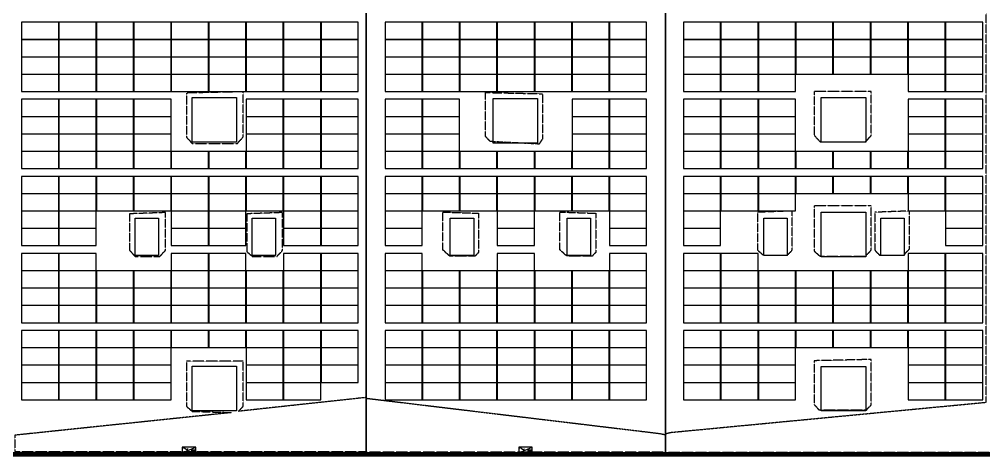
# Model space of a CAD drawing. Header units: metres. Extents: x -330863 to 383137, y -246038 to 314990.
# Drawn here: x -436 to 61404, y -129653 to -101843 of the extents above; entities that cross this region are included whole.
import ezdxf

# ---------------------------------------------------------------- set-up
doc = ezdxf.new("R2010")
doc.units = ezdxf.units.M
doc.linetypes.add('DASHED', pattern=[1.524, 1.27, -0.254])
doc.linetypes.add('HIDDEN', pattern=[0.375, 0.25, -0.125])
for name, color, linetype in [('-建筑轮廓线', 7, 'Continuous'), ('GREEN', 85, 'Continuous'), ('单元区域外轮廓', 7, 'ByLayer'), ('屋脊线', 7, 'ByLayer'), ('组件', 7, 'ByLayer'), ('逆变器', 7, 'ByLayer'), ('阴影', 8, 'DASHED'), ('障碍物', 7, 'ByLayer')]:
    doc.layers.add(name, color=color, linetype=linetype)
doc.layers.add('X消防车道', color=6, linetype='HIDDEN', lineweight=18)

# ---------------------------------------------------------------- blocks, each defined once
blk = doc.blocks.new('*U0')
at = {"layer": '单元区域外轮廓', "color": 2}
for points in [[(-82800, -129651, 10100), (65100, -129651, 10100), (65100, -145849, 10100), (-82800, -145849, 10100)], [(-82800, -129651, 10700), (65100, -129651, 10700), (65100, -145849, 10700), (-82800, -145849, 10700)]]:
    blk.add_polyline3d(points, close=True, dxfattribs=at)
at = {"flags": 1}
for tag in ['unit_id', 'unit_name', 'parapet_height', 'ground_elevation', 'is_enable_parapet']:
    blk.add_attdef(tag, (0, 0), '', height=2.5, dxfattribs=at)
blk = doc.blocks.new('*U5')
at = {"layer": '单元区域外轮廓', "color": 2}
for points in [[(-88500, 145849, 10100), (88500, 145849, 10100), (88500, -93851, 10100), (64900, -93851, 10100), (64901, -129651, 10100), (-82500, -129651, 10100), (-82500, -112951, 10100), (-88500, -112951, 10100), (-88500, 145849, 10100)], [(-88500, 145849, 10600), (88500, 145849, 10600), (88500, -93851, 10600), (64900, -93851, 10600), (64901, -129651, 10600), (-82500, -129651, 10600), (-82500, -112951, 10600), (-88500, -112951, 10600), (-88500, 145849, 10600)]]:
    blk.add_polyline3d(points, close=True, dxfattribs=at)
at = {"flags": 1}
for tag in ['unit_id', 'unit_name', 'parapet_height', 'ground_elevation', 'is_enable_parapet']:
    blk.add_attdef(tag, (0, 0), '', height=2.5, dxfattribs=at)
blk = doc.blocks.new('*U6')
at = {"layer": '屋脊线', "color": 30}
for p, q in [((21804, -129651, 8900), (21800, 145849, 8900)), ((41004, -129651, 10100), (41000, 145849, 10100)), ((-796, -129651, 10100), (21804, -129651, 8900)), ((21804, -129651, 8900), (41004, -129651, 10100)), ((41004, -129651, 10100), (64901, -129651, 8900))]:
    blk.add_line(p, q, dxfattribs=at)
at = {"flags": 1}
for tag in ['unit_id', 'unit_name']:
    blk.add_attdef(tag, (0, 0), '', height=2.5, dxfattribs=at)
blk = doc.blocks.new('*U32', base_point=(43.5, 18.1))
at = {"color": 0}
for p, q in [((0, 0), (87, 36.1)), ((56.7, 18.2), (81.7, 18.2)), ((56.7, 9.6), (81.7, 9.6))]:
    blk.add_line(p, q, dxfattribs=at)
blk.add_lwpolyline([(0, 0), (87, 0), (87, 36.1), (0, 36.1)], close=True, dxfattribs=at)
blk.add_lwpolyline([(4.7, 27, -0.6815), (15.8, 30.2), (25.5, 23.7, 0.6815), (36.6, 27)], format="xyb", dxfattribs=at)
blk = doc.blocks.new('*U39', base_point=(43.5, 18.1))
at = {"color": 0}
for p, q in [((0, 0), (87, 36.1)), ((56.7, 18.2), (81.7, 18.2)), ((56.7, 9.6), (81.7, 9.6))]:
    blk.add_line(p, q, dxfattribs=at)
blk.add_lwpolyline([(0, 0), (87, 0), (87, 36.1), (0, 36.1)], close=True, dxfattribs=at)
blk.add_lwpolyline([(4.7, 27, -0.6815), (15.8, 30.2), (25.5, 23.7, 0.6815), (36.6, 27)], format="xyb", dxfattribs=at)
blk = doc.blocks.new('*U218')
at = {"layer": '障碍物', "color": 1}
blk.add_polyline3d([(7000, -114601, 10), (8500, -114601, 10), (8500, -117001, 10), (7000, -117001, 10)], close=True, dxfattribs=at)
at = {"flags": 1}
for tag in ['height', 'shape']:
    blk.add_attdef(tag, (0, 0), '', height=2.5, dxfattribs=at)
blk = doc.blocks.new('*U219')
at = {"layer": '障碍物', "color": 1}
blk.add_polyline3d([(14500, -114601, 10), (16000, -114601, 10), (16000, -117001, 10), (14500, -117001, 10)], close=True, dxfattribs=at)
at = {"flags": 1}
for tag in ['height', 'shape']:
    blk.add_attdef(tag, (0, 0), '', height=2.5, dxfattribs=at)
blk = doc.blocks.new('*U243')
at = {"layer": '障碍物', "color": 1}
blk.add_polyline3d([(10640, -106868, 10), (13500, -106868, 10), (13500, -109729, 10), (10640, -109729, 10)], close=True, dxfattribs=at)
at = {"flags": 1}
for tag in ['height', 'shape']:
    blk.add_attdef(tag, (0, 0), '', height=2.5, dxfattribs=at)
blk = doc.blocks.new('*U244')
at = {"layer": '障碍物', "color": 1}
blk.add_polyline3d([(10640, -124108, 10), (13500, -124108, 10), (13500, -126969, 10), (10640, -126969, 10)], close=True, dxfattribs=at)
at = {"flags": 1}
for tag in ['height', 'shape']:
    blk.add_attdef(tag, (0, 0), '', height=2.5, dxfattribs=at)
blk = doc.blocks.new('*U276')
at = {"layer": '障碍物', "color": 1}
blk.add_polyline3d([(27200, -114601, 10), (28700, -114601, 10), (28700, -117001, 10), (27200, -117001, 10)], close=True, dxfattribs=at)
at = {"flags": 1}
for tag in ['height', 'shape']:
    blk.add_attdef(tag, (0, 0), '', height=2.5, dxfattribs=at)
blk = doc.blocks.new('*U277')
at = {"layer": '障碍物', "color": 1}
blk.add_polyline3d([(34700, -114601, 10), (36200, -114601, 10), (36200, -117001, 10), (34700, -117001, 10)], close=True, dxfattribs=at)
at = {"flags": 1}
for tag in ['height', 'shape']:
    blk.add_attdef(tag, (0, 0), '', height=2.5, dxfattribs=at)
blk = doc.blocks.new('*U285')
at = {"layer": '障碍物', "color": 1}
blk.add_polyline3d([(29941, -106921, 10), (32802, -106921, 10), (32802, -109782, 10), (29941, -109782, 10)], close=True, dxfattribs=at)
at = {"flags": 1}
for tag in ['height', 'shape']:
    blk.add_attdef(tag, (0, 0), '', height=2.5, dxfattribs=at)
blk = doc.blocks.new('*U324')
at = {"layer": '障碍物', "color": 1}
blk.add_polyline3d([(47300, -114601, 10), (48800, -114601, 10), (48800, -117001, 10), (47300, -117001, 10)], close=True, dxfattribs=at)
at = {"flags": 1}
for tag in ['height', 'shape']:
    blk.add_attdef(tag, (0, 0), '', height=2.5, dxfattribs=at)
blk = doc.blocks.new('*U325')
at = {"layer": '障碍物', "color": 1}
blk.add_polyline3d([(54800, -114601, 10), (56300, -114601, 10), (56300, -117001, 10), (54800, -117001, 10)], close=True, dxfattribs=at)
at = {"flags": 1}
for tag in ['height', 'shape']:
    blk.add_attdef(tag, (0, 0), '', height=2.5, dxfattribs=at)
blk = doc.blocks.new('*U335')
at = {"layer": '障碍物', "color": 1}
blk.add_polyline3d([(50990, -106871, 10), (53850, -106871, 10), (53850, -109732, 10), (50990, -109732, 10)], close=True, dxfattribs=at)
at = {"flags": 1}
for tag in ['height', 'shape']:
    blk.add_attdef(tag, (0, 0), '', height=2.5, dxfattribs=at)
blk = doc.blocks.new('*U336')
at = {"layer": '障碍物', "color": 1}
blk.add_polyline3d([(50990, -114221, 10), (53850, -114221, 10), (53850, -117082, 10), (50990, -117082, 10)], close=True, dxfattribs=at)
at = {"flags": 1}
for tag in ['height', 'shape']:
    blk.add_attdef(tag, (0, 0), '', height=2.5, dxfattribs=at)
blk = doc.blocks.new('*U337')
at = {"layer": '障碍物', "color": 1}
blk.add_polyline3d([(50990, -124111, 10), (53850, -124111, 10), (53850, -126972, 10), (50990, -126972, 10)], close=True, dxfattribs=at)
at = {"flags": 1}
for tag in ['height', 'shape']:
    blk.add_attdef(tag, (0, 0), '', height=2.5, dxfattribs=at)
blk = doc.blocks.new('*U19')
at = {"layer": '组件', "color": 0}
blk.add_polyline3d([(0, 0, 0), (0, 109.6, 0), (-238.1, 109.6, 11.9), (-238.1, 0, 11.9)], close=True, dxfattribs=at)
at = {"flags": 1}
for tag in ['mounting-hole-spacing1', 'mounting-hole-spacing2', 'module-material', 'vmpo', 'voco', 'silicon-material', 'panel-length', 'panel-width', 'panel-height', 'userid', 'theme', 'note', 'name', 'pmax', 'company-name', 'id', 'impo', 'isco']:
    blk.add_attdef(tag, (0, 0), '', height=2.5, dxfattribs=at)
blk = doc.blocks.new('*U17')
at = {"layer": '组件', "color": 0}
blk.add_polyline3d([(0, 0, 0), (0, -109.6, 0), (237.9, -109.6, 14.9), (237.9, 0, 14.9)], close=True, dxfattribs=at)
at = {"flags": 1}
for tag in ['mounting-hole-spacing1', 'mounting-hole-spacing2', 'module-material', 'vmpo', 'voco', 'silicon-material', 'panel-length', 'panel-width', 'panel-height', 'userid', 'theme', 'note', 'name', 'pmax', 'company-name', 'id', 'impo', 'isco']:
    blk.add_attdef(tag, (0, 0), '', height=2.5, dxfattribs=at)
blk = doc.blocks.new('*U15')
at = {"layer": '组件', "color": 0}
blk.add_polyline3d([(0, 0, 0), (0, 109.6, 0), (-238.1, 109.6, 12.6), (-238.1, 0, 12.6)], close=True, dxfattribs=at)
at = {"flags": 1}
for tag in ['mounting-hole-spacing1', 'mounting-hole-spacing2', 'module-material', 'vmpo', 'voco', 'silicon-material', 'panel-length', 'panel-width', 'panel-height', 'userid', 'theme', 'note', 'name', 'pmax', 'company-name', 'id', 'impo', 'isco']:
    blk.add_attdef(tag, (0, 0), '', height=2.5, dxfattribs=at)

msp = doc.modelspace()

# ---------------------------------------------------------------- hatches: boundary and pattern name
at = {"layer": 'GREEN', "linetype": 'Continuous'}
h = msp.add_hatch(dxfattribs=at)
h.set_pattern_fill('GRASS', color=256, scale=500, angle=-31.48776, style=0)
h.set_pattern_definition([(58.512237358, (-1970228605.7, -2547630754.4), (-329.70684437, 1372.03681315), [264.58066, -1731.01015]), (13.51223736, (-1970228605.7, -2547630754.4), (-329.7070691, 1372.0377483), [264.58066, -1146.51615]), (103.51223736, (-1970228605.7, -2547630754.4), (-1372.0377483, -329.7070691), [264.58066, -1146.51615])])
h.paths.add_polyline_path([(67800, -145849), (67800, -144299, 0.414214), (67300, -143799), (65100, -143799), (65100, -145849), (43475, -145849), (43475, -149449), (77300, -149449), (77300, -109680, 0.182678), (75800, -113649), (75800, -145849)])
at = {"layer": 'X消防车道'}
h = msp.add_hatch(dxfattribs=at)
h.set_pattern_fill('DOTS', color=8, scale=1000, angle=-31.48784)
h.set_pattern_definition([(328.51216202, (-1970228605.7, -2547630934.4), (1506.0502845, 939.1527315), [0, -1587.5])])
h.paths.add_polyline_path([(-93210, -143670, 0.388696), (-80261, -155529), (-29868, -155529, 0.072993), (-27282, -155149), (-24813, -154408, -0.072993), (-22226, -154029), (83400, -154029, -0.414215), (92400, -163029), (92400, -173022), (96400, -173176), (96400, -163029, 0.41422), (83400, -150029), (-22813, -150029, 0.072993), (-25400, -150408), (-27869, -151149, -0.072993), (-30455, -151529), (-80261, -151529, -0.388698), (-89226, -143319), (-114667, 145381, -0.440198), (-105702, 155171), (86000, 155171, -0.414211), (95000, 146171, -0.141448), (97000, 153099, 0.25767), (86000, 159171), (-105702, 159171, 0.440196), (-118651, 145030)])

# ---------------------------------------------------------------- linework, layer by layer
at = {"layer": '-建筑轮廓线', "const_width": 300, "elevation": 10100}
msp.add_lwpolyline([(65100, -129749), (-82500, -129749)], dxfattribs=at)
at = {"layer": '单元区域外轮廓', "elevation": 10100}
msp.add_lwpolyline([(-88500, 145849), (88500, 145849), (88500, -93851), (64900, -93851), (64901, -129651), (-82500, -129651), (-82500, -112951), (-88500, -112951), (-88500, 145849)], dxfattribs=at)
msp.add_lwpolyline([(-82800, -129651), (65100, -129651), (65100, -145849), (-82800, -145849)], close=True, dxfattribs=at)
at = {"layer": '屋脊线', "color": 30, "elevation": 8900}
msp.add_lwpolyline([(21800, 145849), (21804, -129651)], dxfattribs=at)
at = {"layer": '屋脊线', "color": 2, "elevation": 10100}
msp.add_lwpolyline([(41000, 145849), (41004, -129651)], dxfattribs=at)
at = {"layer": '阴影', "linetype": 'DASHED'}
for points in [[(64846, -129642, 8904), (41007, -129642, 10101), (41007, -128432, 10101), (41305, -128351, 10086), (61568, -126414, 9068), (61568, -90736, 9068), (64772, -90413, 8907), (64846, -129642, 8904)], [(10277, -106575, 9513), (10277, -109400, 9513), (10648, -109803, 9493), (13549, -109803, 9339), (13921, -109400, 9320), (13921, -106494, 9320), (10277, -106575, 9513)], [(29465, -106541, 9380), (33109, -106622, 9608), (33109, -109527, 9608), (32886, -109850, 9594), (29762, -109689, 9398), (29465, -109366, 9380), (29465, -106541, 9380)], [(54193, -109301, 9439), (54193, -106476, 9439), (50542, -106476, 9622), (50542, -109301, 9622), (50915, -109705, 9603), (53820, -109705, 9457), (54193, -109301, 9439)], [(6632, -114324, 9707), (6632, -116665, 9707), (7004, -117068, 9687), (8566, -117068, 9604), (8938, -116664, 9584), (8938, -114243, 9584), (6632, -114324, 9707)], [(14144, -114324, 9308), (14144, -116745, 9308), (14516, -117068, 9288), (16078, -117068, 9205), (16450, -116664, 9185), (16449, -114243, 9185), (14144, -114324, 9308)], [(26713, -114209, 9208), (29019, -114290, 9352), (29019, -116792, 9352), (28796, -117034, 9338), (27159, -117034, 9236), (26713, -116631, 9208), (26713, -114209, 9208)], [(34224, -114209, 9677), (36530, -114290, 9821), (36530, -116792, 9821), (36307, -117034, 9807), (34671, -117034, 9705), (34225, -116631, 9677), (34224, -114209, 9677)], [(49127, -116647, 9693), (49127, -114144, 9693), (46892, -114225, 9805), (46892, -116647, 9805), (47264, -116970, 9787), (48829, -116970, 9708), (49127, -116647, 9693)], [(54193, -116647, 9439), (54193, -113822, 9439), (50542, -113822, 9622), (50542, -116727, 9622), (50915, -117050, 9603), (53820, -117050, 9457), (54193, -116647, 9439)], [(56651, -116566, 9315), (56651, -114144, 9315), (54416, -114225, 9428), (54416, -116647, 9428), (54714, -116970, 9413), (56279, -116970, 9334), (56651, -116566, 9315)], [(54193, -126575, 9439), (54193, -123669, 9439), (50542, -123750, 9622), (50542, -126575, 9622), (50840, -126898, 9607), (53895, -126898, 9454), (54193, -126575, 9439)], [(-730, -128530, 10098), (-730, -129580, 10098), (21804, -129579, 8901), (21804, -126108, 8901), (13624, -126996, 9335), (13921, -126674, 9320), (13921, -123768, 9320), (10277, -123768, 9513), (10277, -126674, 9513), (10649, -126997, 9493), (13177, -127077, 9359), (-730, -128530, 10098)], [(21805, -126156, 8901), (40620, -128416, 10077), (40992, -128496, 10100), (40992, -129626, 10100), (21805, -129627, 8901), (21805, -126156, 8901)]]:
    msp.add_polyline3d(points, close=True, dxfattribs=at)
at = {"layer": '障碍物', "elevation": 10300}
for points in [[(10640, -106868), (13500, -106868), (13500, -109729), (10640, -109729)], [(29941, -106921), (32802, -106921), (32802, -109782), (29941, -109782)], [(50990, -106871), (53850, -106871), (53850, -109732), (50990, -109732)], [(50990, -114221), (53850, -114221), (53850, -117082), (50990, -117082)], [(10640, -124108), (13500, -124108), (13500, -126969), (10640, -126969)], [(50990, -124111), (53850, -124111), (53850, -126972), (50990, -126972)]]:
    msp.add_lwpolyline(points, close=True, dxfattribs=at)
at = {"layer": '障碍物', "color": 4, "elevation": 10300}
for points in [[(7000, -114601), (8500, -114601), (8500, -117001), (7000, -117001)], [(14500, -114601), (16000, -114601), (16000, -117001), (14500, -117001)], [(27200, -114601), (28700, -114601), (28700, -117001), (27200, -117001)], [(34700, -114601), (36200, -114601), (36200, -117001), (34700, -117001)], [(47300, -114601), (48800, -114601), (48800, -117001), (47300, -117001)], [(54800, -114601), (56300, -114601), (56300, -117001), (54800, -117001)]]:
    msp.add_lwpolyline(points, close=True, dxfattribs=at)

# ---------------------------------------------------------------- block references
at = {"layer": '单元区域外轮廓'}
for name in ['*U5', '*U0']:
    msp.add_blockref(name, (0, 0), dxfattribs=at)
at = {"layer": '屋脊线'}
msp.add_blockref('*U6', (0, 0), dxfattribs=at)
at = {"layer": '组件', "color": 5, "xscale": 10, "yscale": 10, "zscale": 10}
for name, p in [('*U15', (2090, -103131, 10047)), ('*U15', (4491, -103131, 9919)), ('*U15', (6891, -103131, 9792)), ('*U15', (9292, -103131, 9664)), ('*U15', (11693, -103131, 9537)), ('*U15', (14093, -103131, 9409)), ('*U15', (16494, -103131, 9282)), ('*U15', (18895, -103131, 9154)), ('*U15', (21295, -103131, 9027)), ('*U17', (23015, -102035, 9076)), ('*U17', (25414, -102035, 9226)), ('*U17', (27813, -102035, 9376)), ('*U17', (30213, -102035, 9526)), ('*U17', (32612, -102035, 9675)), ('*U17', (35011, -102035, 9825)), ('*U17', (37411, -102035, 9975)), ('*U19', (44537, -103131, 10023)), ('*U19', (46938, -103131, 9902)), ('*U19', (49339, -103131, 9782)), ('*U19', (51740, -103131, 9661)), ('*U19', (54141, -103131, 9541)), ('*U19', (56542, -103131, 9420)), ('*U19', (58943, -103131, 9299)), ('*U19', (61344, -103131, 9179)), ('*U15', (2090, -104247, 10047)), ('*U15', (4491, -104247, 9919)), ('*U15', (6891, -104247, 9792)), ('*U15', (9292, -104247, 9664)), ('*U15', (11693, -104247, 9537)), ('*U15', (14093, -104247, 9409)), ('*U15', (16494, -104247, 9282)), ('*U15', (18895, -104247, 9154)), ('*U15', (21295, -104247, 9027)), ('*U17', (23015, -103151, 9076)), ('*U17', (25414, -103151, 9226)), ('*U17', (27813, -103151, 9376)), ('*U17', (30213, -103151, 9526)), ('*U17', (32612, -103151, 9675)), ('*U17', (35011, -103151, 9825)), ('*U17', (37411, -103151, 9975)), ('*U19', (44537, -104247, 10023)), ('*U19', (46938, -104247, 9902)), ('*U19', (49339, -104247, 9782)), ('*U19', (51740, -104247, 9661)), ('*U19', (54141, -104247, 9541)), ('*U19', (56542, -104247, 9420)), ('*U19', (58943, -104247, 9299)), ('*U19', (61344, -104247, 9179)), ('*U15', (2090, -105363, 10047)), ('*U15', (4491, -105363, 9919)), ('*U15', (6891, -105363, 9792)), ('*U15', (9292, -105363, 9664)), ('*U15', (11693, -105363, 9537)), ('*U15', (14093, -105363, 9409)), ('*U15', (16494, -105363, 9282)), ('*U15', (18895, -105363, 9154)), ('*U15', (21295, -105363, 9027)), ('*U17', (23015, -104267, 9076)), ('*U17', (25414, -104267, 9226)), ('*U17', (27813, -104267, 9376)), ('*U17', (30213, -104267, 9526)), ('*U17', (32612, -104267, 9675)), ('*U17', (35011, -104267, 9825)), ('*U17', (37411, -104267, 9975)), ('*U19', (44537, -105363, 10023)), ('*U19', (46938, -105363, 9902)), ('*U19', (49339, -105363, 9782)), ('*U19', (51740, -105363, 9661)), ('*U19', (54141, -105363, 9541)), ('*U19', (56542, -105363, 9420)), ('*U19', (58943, -105363, 9299)), ('*U19', (61344, -105363, 9179)), ('*U15', (2090, -106479, 10047)), ('*U15', (4491, -106479, 9919)), ('*U15', (6891, -106479, 9792)), ('*U15', (9292, -106479, 9664)), ('*U15', (11693, -106479, 9537)), ('*U15', (14093, -106479, 9409)), ('*U15', (16494, -106479, 9282)), ('*U15', (18895, -106479, 9154)), ('*U15', (21295, -106479, 9027)), ('*U17', (23015, -105383, 9076)), ('*U17', (25414, -105383, 9226)), ('*U17', (27813, -105383, 9376)), ('*U17', (30213, -105383, 9526)), ('*U17', (32612, -105383, 9675)), ('*U17', (35011, -105383, 9825)), ('*U17', (37411, -105383, 9975)), ('*U19', (44537, -106479, 10023)), ('*U19', (46938, -106479, 9902)), ('*U19', (49339, -106479, 9782)), ('*U19', (58943, -106479, 9299)), ('*U19', (61344, -106479, 9179)), ('*U15', (2090, -108075, 10047)), ('*U15', (4491, -108075, 9919)), ('*U15', (6891, -108075, 9792)), ('*U15', (9292, -108075, 9664)), ('*U15', (16494, -108075, 9282)), ('*U15', (18895, -108075, 9154)), ('*U15', (21295, -108075, 9027)), ('*U17', (23015, -106979, 9076)), ('*U17', (25414, -106979, 9226)), ('*U17', (35011, -106979, 9825)), ('*U17', (37411, -106979, 9975)), ('*U19', (44537, -108075, 10023)), ('*U19', (46938, -108075, 9902)), ('*U19', (49339, -108075, 9782)), ('*U19', (58943, -108075, 9299)), ('*U19', (61344, -108075, 9179)), ('*U15', (2090, -109191, 10047)), ('*U15', (4491, -109191, 9919)), ('*U15', (6891, -109191, 9792)), ('*U15', (9292, -109191, 9664)), ('*U15', (16494, -109191, 9282)), ('*U15', (18895, -109191, 9154)), ('*U15', (21295, -109191, 9027)), ('*U17', (23015, -108095, 9076)), ('*U17', (25414, -108095, 9226)), ('*U17', (35011, -108095, 9825)), ('*U17', (37411, -108095, 9975)), ('*U19', (44537, -109191, 10023)), ('*U19', (46938, -109191, 9902)), ('*U19', (49339, -109191, 9782)), ('*U19', (58943, -109191, 9299)), ('*U19', (61344, -109191, 9179)), ('*U15', (2090, -110307, 10047)), ('*U15', (4491, -110307, 9919)), ('*U15', (6891, -110307, 9792)), ('*U15', (9292, -110307, 9664)), ('*U15', (16494, -110307, 9282)), ('*U15', (18895, -110307, 9154)), ('*U15', (21295, -110307, 9027)), ('*U17', (23015, -109211, 9076)), ('*U17', (25414, -109211, 9226)), ('*U17', (35011, -109211, 9825)), ('*U17', (37411, -109211, 9975)), ('*U19', (44537, -110307, 10023)), ('*U19', (46938, -110307, 9902)), ('*U19', (49339, -110307, 9782)), ('*U19', (58943, -110307, 9299)), ('*U19', (61344, -110307, 9179)), ('*U15', (2090, -111423, 10047)), ('*U15', (4491, -111423, 9919)), ('*U15', (6891, -111423, 9792)), ('*U15', (9292, -111423, 9664)), ('*U15', (11693, -111423, 9537)), ('*U15', (14093, -111423, 9409)), ('*U15', (16494, -111423, 9282)), ('*U15', (18895, -111423, 9154)), ('*U15', (21295, -111423, 9027)), ('*U17', (23015, -110327, 9076)), ('*U17', (25414, -110327, 9226)), ('*U17', (27813, -110327, 9376)), ('*U17', (30213, -110327, 9526)), ('*U17', (32612, -110327, 9675)), ('*U17', (35011, -110327, 9825)), ('*U17', (37411, -110327, 9975)), ('*U19', (44537, -111423, 10023)), ('*U19', (46938, -111423, 9902)), ('*U19', (49339, -111423, 9782)), ('*U19', (51740, -111423, 9661)), ('*U19', (54141, -111423, 9541)), ('*U19', (56542, -111423, 9420)), ('*U19', (58943, -111423, 9299)), ('*U19', (61344, -111423, 9179)), ('*U15', (2090, -113019, 10047)), ('*U15', (4491, -113019, 9919)), ('*U15', (6891, -113019, 9792)), ('*U15', (9292, -113019, 9664)), ('*U15', (11693, -113019, 9537)), ('*U15', (14093, -113019, 9409)), ('*U15', (16494, -113019, 9282)), ('*U15', (18895, -113019, 9154)), ('*U15', (21295, -113019, 9027)), ('*U17', (23015, -111923, 9076)), ('*U17', (25414, -111923, 9226)), ('*U17', (27813, -111923, 9376)), ('*U17', (30213, -111923, 9526)), ('*U17', (32612, -111923, 9675)), ('*U17', (35011, -111923, 9825)), ('*U17', (37411, -111923, 9975)), ('*U19', (44537, -113019, 10023)), ('*U19', (46938, -113019, 9902)), ('*U19', (49339, -113019, 9782)), ('*U19', (51740, -113019, 9661)), ('*U19', (54141, -113019, 9541)), ('*U19', (56542, -113019, 9420)), ('*U19', (58943, -113019, 9299)), ('*U19', (61344, -113019, 9179)), ('*U15', (2090, -114135, 10047)), ('*U15', (4491, -114135, 9919)), ('*U15', (6891, -114135, 9792)), ('*U15', (9292, -114135, 9664)), ('*U15', (11693, -114135, 9537)), ('*U15', (14093, -114135, 9409)), ('*U15', (16494, -114135, 9282)), ('*U15', (18895, -114135, 9154)), ('*U15', (21295, -114135, 9027)), ('*U17', (23015, -113039, 9076)), ('*U17', (25414, -113039, 9226)), ('*U17', (27813, -113039, 9376)), ('*U17', (30213, -113039, 9526)), ('*U17', (32612, -113039, 9675)), ('*U17', (35011, -113039, 9825)), ('*U17', (37411, -113039, 9975)), ('*U19', (44537, -114135, 10023)), ('*U19', (46938, -114135, 9902)), ('*U19', (49339, -114135, 9782)), ('*U19', (58943, -114135, 9299)), ('*U19', (61344, -114135, 9179)), ('*U15', (2090, -115251, 10047)), ('*U15', (4491, -115251, 9919)), ('*U15', (11693, -115251, 9537)), ('*U15', (14093, -115251, 9409)), ('*U15', (18895, -115251, 9154)), ('*U15', (21295, -115251, 9027)), ('*U17', (23015, -114155, 9076)), ('*U17', (30213, -114155, 9526)), ('*U17', (37411, -114155, 9975)), ('*U19', (44537, -115251, 10023)), ('*U19', (61344, -115251, 9179)), ('*U15', (2090, -116367, 10047)), ('*U15', (4491, -116367, 9919)), ('*U15', (11693, -116367, 9537)), ('*U15', (14093, -116367, 9409)), ('*U15', (18895, -116367, 9154)), ('*U15', (21295, -116367, 9027)), ('*U17', (23015, -115271, 9076)), ('*U17', (30213, -115271, 9526)), ('*U17', (37411, -115271, 9975)), ('*U19', (44537, -116367, 10023)), ('*U19', (61344, -116367, 9179)), ('*U15', (2090, -117963, 10047)), ('*U15', (4491, -117963, 9919)), ('*U15', (11693, -117963, 9537)), ('*U15', (14093, -117963, 9409)), ('*U15', (18895, -117963, 9155)), ('*U15', (21295, -117963, 9027)), ('*U17', (23015, -116867, 9076)), ('*U17', (30213, -116867, 9526)), ('*U17', (37411, -116867, 9975)), ('*U19', (44537, -117963, 10023)), ('*U19', (46938, -117963, 9902)), ('*U19', (58943, -117963, 9299)), ('*U19', (61344, -117963, 9179)), ('*U15', (2090, -119079, 10047)), ('*U15', (4491, -119079, 9919)), ('*U15', (6891, -119079, 9792)), ('*U15', (9292, -119079, 9664)), ('*U15', (11693, -119079, 9537)), ('*U15', (14093, -119079, 9409)), ('*U15', (16494, -119079, 9282)), ('*U15', (18895, -119079, 9155)), ('*U15', (21295, -119079, 9027)), ('*U17', (23015, -117983, 9076)), ('*U17', (25414, -117983, 9226)), ('*U17', (27813, -117983, 9376)), ('*U17', (30213, -117983, 9526)), ('*U17', (32612, -117983, 9675)), ('*U17', (35011, -117983, 9825)), ('*U17', (37411, -117983, 9975)), ('*U19', (44537, -119079, 10023)), ('*U19', (46938, -119079, 9902)), ('*U19', (49339, -119079, 9782)), ('*U19', (51740, -119079, 9661)), ('*U19', (54141, -119079, 9541)), ('*U19', (56542, -119079, 9420)), ('*U19', (58943, -119079, 9299)), ('*U19', (61344, -119079, 9179)), ('*U15', (2090, -120195, 10047)), ('*U15', (4491, -120195, 9919)), ('*U15', (6891, -120195, 9792)), ('*U15', (9292, -120195, 9664)), ('*U15', (11693, -120195, 9537)), ('*U15', (14093, -120195, 9409)), ('*U15', (16494, -120195, 9282)), ('*U15', (18895, -120195, 9155)), ('*U15', (21295, -120195, 9027)), ('*U17', (23015, -119099, 9076)), ('*U17', (25414, -119099, 9226)), ('*U17', (27813, -119099, 9376)), ('*U17', (30213, -119099, 9526)), ('*U17', (32612, -119099, 9675)), ('*U17', (35011, -119099, 9825)), ('*U17', (37411, -119099, 9975)), ('*U19', (44537, -120195, 10023)), ('*U19', (46938, -120195, 9902)), ('*U19', (49339, -120195, 9782)), ('*U19', (51740, -120195, 9661)), ('*U19', (54141, -120195, 9541)), ('*U19', (56542, -120195, 9420)), ('*U19', (58943, -120195, 9299)), ('*U19', (61344, -120195, 9179)), ('*U15', (2090, -121311, 10047)), ('*U15', (4491, -121311, 9919)), ('*U15', (6891, -121311, 9792)), ('*U15', (9292, -121311, 9664)), ('*U15', (11693, -121311, 9537)), ('*U15', (14093, -121311, 9409)), ('*U15', (16494, -121311, 9282)), ('*U15', (18895, -121311, 9155)), ('*U15', (21295, -121311, 9027)), ('*U17', (23015, -120215, 9076)), ('*U17', (25414, -120215, 9226)), ('*U17', (27813, -120215, 9376)), ('*U17', (30213, -120215, 9526)), ('*U17', (32612, -120215, 9675)), ('*U17', (35011, -120215, 9825)), ('*U17', (37411, -120215, 9975)), ('*U19', (44537, -121311, 10023)), ('*U19', (46938, -121311, 9902)), ('*U19', (49339, -121311, 9782)), ('*U19', (51740, -121311, 9661)), ('*U19', (54141, -121311, 9541)), ('*U19', (56542, -121311, 9420)), ('*U19', (58943, -121311, 9299)), ('*U19', (61344, -121311, 9179)), ('*U15', (2090, -122907, 10047)), ('*U15', (4491, -122907, 9919)), ('*U15', (6891, -122907, 9792)), ('*U15', (9292, -122907, 9664)), ('*U15', (11693, -122907, 9537)), ('*U15', (14093, -122907, 9409)), ('*U15', (16494, -122907, 9282)), ('*U15', (18895, -122907, 9155)), ('*U15', (21295, -122907, 9027)), ('*U17', (23015, -121811, 9076)), ('*U17', (25414, -121811, 9226)), ('*U17', (27813, -121811, 9376)), ('*U17', (30213, -121811, 9526)), ('*U17', (32612, -121811, 9675)), ('*U17', (35011, -121811, 9825)), ('*U17', (37411, -121811, 9975)), ('*U19', (44537, -122907, 10023)), ('*U19', (46938, -122907, 9902)), ('*U19', (49339, -122907, 9782)), ('*U19', (51740, -122907, 9661)), ('*U19', (54141, -122907, 9541)), ('*U19', (56542, -122907, 9420)), ('*U19', (58943, -122907, 9299)), ('*U19', (61344, -122907, 9179)), ('*U15', (2090, -124023, 10047)), ('*U15', (4491, -124023, 9919)), ('*U15', (6891, -124023, 9792)), ('*U15', (9292, -124023, 9664)), ('*U15', (16494, -124023, 9282)), ('*U15', (18895, -124023, 9155)), ('*U15', (21295, -124023, 9027)), ('*U17', (23015, -122927, 9076)), ('*U17', (25414, -122927, 9226)), ('*U17', (27813, -122927, 9376)), ('*U17', (30213, -122927, 9526)), ('*U17', (32612, -122927, 9675)), ('*U17', (35011, -122927, 9825)), ('*U17', (37411, -122927, 9975)), ('*U19', (44537, -124023, 10023)), ('*U19', (46938, -124023, 9902)), ('*U19', (49339, -124023, 9782)), ('*U19', (58943, -124023, 9299)), ('*U19', (61344, -124023, 9179)), ('*U15', (2090, -125139, 10047)), ('*U15', (4491, -125139, 9919)), ('*U15', (6891, -125139, 9792)), ('*U15', (9292, -125139, 9664)), ('*U15', (16494, -125139, 9282)), ('*U15', (18895, -125139, 9155)), ('*U15', (21295, -125139, 9027)), ('*U17', (23015, -124043, 9076)), ('*U17', (25414, -124043, 9226)), ('*U17', (27813, -124043, 9376)), ('*U17', (30213, -124043, 9526)), ('*U17', (32612, -124043, 9675)), ('*U17', (35011, -124043, 9825)), ('*U17', (37411, -124043, 9975)), ('*U19', (44537, -125139, 10023)), ('*U19', (46938, -125139, 9902)), ('*U19', (49339, -125139, 9782)), ('*U19', (58943, -125139, 9299)), ('*U19', (61344, -125139, 9179)), ('*U15', (2090, -126255, 10047)), ('*U15', (4491, -126255, 9919)), ('*U15', (6891, -126255, 9792)), ('*U15', (9292, -126255, 9664)), ('*U15', (16494, -126255, 9282)), ('*U15', (18895, -126255, 9155)), ('*U17', (23015, -125159, 9076)), ('*U17', (25414, -125159, 9226)), ('*U17', (27813, -125159, 9376)), ('*U17', (30213, -125159, 9526)), ('*U17', (32612, -125159, 9675)), ('*U17', (35011, -125159, 9825)), ('*U17', (37411, -125159, 9975)), ('*U19', (44537, -126255, 10023)), ('*U19', (46938, -126255, 9902)), ('*U19', (49339, -126255, 9782)), ('*U19', (58943, -126255, 9299)), ('*U19', (61344, -126255, 9179))]:
    msp.add_blockref(name, p, dxfattribs=at)
at = {"layer": '逆变器', "xscale": 10, "yscale": 10, "zscale": 10}
for name, p, rotation in [('*U32', (10446, -129471, 10071), 359.9999943454496), ('*U39', (32021, -129471, 10107), 359.9999943437496)]:
    msp.add_blockref(name, p, dxfattribs=dict(at, rotation=rotation))
at = {"layer": '障碍物'}
for name in ['*U243', '*U285', '*U335', '*U336', '*U218', '*U219', '*U276', '*U277', '*U324', '*U325', '*U244', '*U337']:
    msp.add_blockref(name, (0, 0), dxfattribs=at)

doc.saveas('drawing.dxf')
